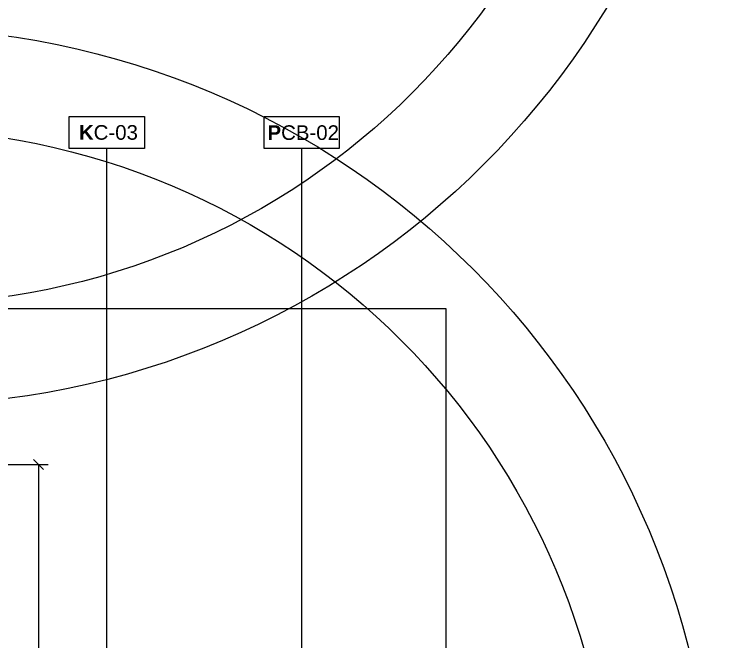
# Model space of a CAD drawing. Header units: metres. Extents: x -325 to 301, y -147 to 149.
# Drawn here: x 59.765 to 61.588, y 84.506 to 86.115 of the extents above; entities that cross this region are included whole.
import ezdxf

# ---------------------------------------------------------------- set-up
doc = ezdxf.new("R2010")
doc.units = ezdxf.units.M
doc.layers.get('Defpoints').update_dxf_attribs({"lineweight": 13})
doc.layers.add('-aux', color=50, linetype='Continuous', plot=False)
doc.layers.add('-AUX-QAD', color=5, linetype='Continuous', plot=False)
doc.layers.add('0-TX-1_25', color=7, linetype='Continuous', true_color=0x3f4f7f)
doc.layers.add('A-KEYPLAN_HATCH', color=7, linetype='Continuous')
doc.layers.add('A_TEXT_2', color=7, linetype='Continuous')
doc.styles.get("Standard").update_dxf_attribs({"font": 'arial.ttf'})
doc.dimstyles.new('ISO-25', dxfattribs={"dimtxt": 0.1, "dimasz": 0.1, "dimexe": 0.1, "dimexo": 0.1, "dimgap": 0.1, "dimtad": 1, "dimdec": 0, "dimlfac": 100, "dimzin": 9, "dimtxsty": 'Standard', "dimblk": 'OBLIQUE', "dimcen": 0.1, "dimadec": 0, "dimazin": 0, "dimtfac": 1, "dimtdec": 0, "dimtmove": 0, "dimatfit": 3, "dimldrblk": 'OBLIQUE', "dimfxl": 1, "dimarcsym": 0})

# ---------------------------------------------------------------- blocks, each defined once
blk = doc.blocks.new('_Oblique')
at = {"color": 0, "lineweight": -2}
blk.add_line((-0.499999999995058, -0.4999999998130015), (0.500000000028669, 0.500000000163238), dxfattribs=at)
blk = doc.blocks.new('*D1659')
at = {"layer": '0-TX-1_25', "color": 0, "lineweight": -2, "transparency": 16777216}
for p, q in [((59.7276223017121, 84.96042907871686), (59.8526223017121, 84.96042907871686)), ((59.8276223017121, 84.96042907871686), (59.8276223017121, 83.4605084820476)), ((59.80959501312461, 83.4605084820476), (59.8526223017121, 83.4605084820476))]:
    blk.add_line(p, q, dxfattribs=at)
at = {"layer": 'Defpoints', "color": 0, "transparency": 16777216}
for p in [(59.38245024100665, 84.96042907871686), (59.78459501312462, 83.4605084820476), (59.8276223017121, 83.4605084820476)]:
    blk.add_point(p, dxfattribs=at)
at = {"layer": '0-TX-1_25', "color": 0, "lineweight": -2, "transparency": 16777216, "xscale": 0.025, "yscale": 0.025, "zscale": 0.025}
for p, rotation in [((59.8276223017121, 84.96042907871686), 90), ((59.8276223017121, 83.4605084820476), 270)]:
    blk.add_blockref('_Oblique', p, dxfattribs=dict(at, rotation=rotation))
at = {"layer": '0-TX-1_25', "color": 0, "transparency": 16777216, "insert": (59.78483580785127, 84.2104687803822), "char_height": 0.035, "attachment_point": 5, "rotation": 90}
blk.add_mtext('variable', dxfattribs=at)
blk = doc.blocks.new('hatch keyplan 2')
at = {"layer": 'A-KEYPLAN_HATCH'}
blk.add_lwpolyline([(0, 0.005476596624248486), (0.012874798693294, 0.005476596623793739), (0.012874798693294, -2.273736754432321e-13), (0, 0)], close=True, dxfattribs=at)
blk = doc.blocks.new('hatch keyplan')
at = {"layer": 'A-KEYPLAN_HATCH'}
blk.add_blockref('hatch keyplan 2', (1.430579833341536, 0.8521467901477053), dxfattribs=at)
blk = doc.blocks.new('K02')
at = {"layer": 'A-KEYPLAN_HATCH'}
blk.add_blockref('hatch keyplan', (-1.430579833245696, -0.8521467901477054), dxfattribs=at)
at = {"layer": 'A_TEXT_2', "insert": (-0.0007977307987558913, 0.004020148496218123), "char_height": 0.0025, "attachment_point": 1}
blk.add_mtext_dynamic_manual_height_columns('\\pi0.00244;{\\fArial|b1|i0|c0|p34;K}C-03', width=0.01456192034901793, gutter_width=0.015, heights=[0], dxfattribs=at)
blk = doc.blocks.new('PCB03')
at = {"layer": 'A-KEYPLAN_HATCH'}
blk.add_blockref('hatch keyplan', (-1.42957983326266, -0.8521467901535917), dxfattribs=at)
at = {"layer": 'A_TEXT_2', "insert": (0.0002022692309803231, 0.0039881901570753), "char_height": 0.0025, "attachment_point": 1}
blk.add_mtext_dynamic_manual_height_columns('\\pi0.00139;{\\fArial|b1|i0|c0|p34;P}CB-02', width=0.01456192034901793, gutter_width=0.015, heights=[0], dxfattribs=at)

msp = doc.modelspace()

# ---------------------------------------------------------------- linework, layer by layer
at = {"layer": '-aux'}
msp.add_lwpolyline([(57.87245024123015, 82.8104290786004), (57.87245024123015, 85.3604290786004), (60.87245024123015, 85.3604290786004), (60.87245024123015, 82.8104290786004)], dxfattribs=at)
at = {"layer": '-AUX-QAD'}
for centre, radius in [((59.47856076475143, 87.22170990175704), 2.109403121419127), ((59.47856076475143, 87.22170990175704), 1.850016624575991), ((59.44997817673749, 83.97042907860038), 2.109403121419127), ((59.44997817673749, 83.97042907860038), 1.850016624575991)]:
    msp.add_circle(centre, radius, dxfattribs=at)
at = {"layer": '0-TX-1_25'}
for points in [[(60.00292489323084, 83.46038687422069), (60.00320357844907, 85.77008373691973)], [(60.50263593081105, 85.7700837369193), (60.50263593081104, 83.46042907871683)]]:
    msp.add_lwpolyline(points, dxfattribs=at)

# ---------------------------------------------------------------- block references
at = {"color": 244, "true_color": 0x991b1e, "xscale": 14.99999999999007, "yscale": 14.99999999999007, "zscale": 14.99999999999007}
msp.add_blockref('K02', (59.90664258679962, 85.77008373692142), dxfattribs=at)
at = {"layer": 'A-KEYPLAN_HATCH', "xscale": 14.99999999999007, "yscale": 14.99999999999007, "zscale": 14.99999999999007}
msp.add_blockref('PCB03', (60.39107493942828, 85.7700837370093), dxfattribs=at)

# ---------------------------------------------------------------- dimensions: what is measured, and where the dimension line sits
at = {"layer": '0-TX-1_25'}
dim = msp.add_linear_dim(base=(59.8276223017121, 83.4605084820476), p1=(59.38245024100662, 84.96042907871683), p2=(59.78459501312459, 83.46050848204757), angle=90, text='variable', dimstyle='ISO-25', override={"dimtxt": 0.035, "dimasz": 0.025, "dimexe": 0.025, "dimexo": 0.025, "dimgap": 0.025, "dimblk1": 'Oblique', "dimblk2": 'Oblique', "dimsah": 1, "dimfxl": 0.1, "dimfxlon": 1, "dimarcsym": 1}, dxfattribs=at)
dim.commit()
dim.dimension.update_dxf_attribs({"geometry": '*D1659', "text_midpoint": (59.78483580785127, 84.2104687803822)})

doc.saveas('drawing.dxf')
